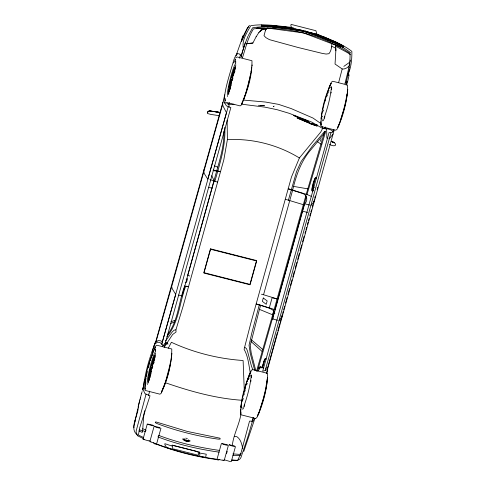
<?xml version="1.0" encoding="UTF-8"?>
<svg xmlns="http://www.w3.org/2000/svg" width="486" height="486" viewBox="0 0 486 486"><rect width="100%" height="100%" fill="white"/><g stroke="black" fill="none" stroke-linecap="round" stroke-linejoin="round"><path stroke-width="0.73" d="M152.148 367.137L152.167 366.73M138.297 406.065C139.026 414.497 128.34 428.251 137.514 435.116M150.939 374.184L151.359 370.581L151.511 371.073M231.117 85.894L231.543 82.298L231.688 82.784M150.168 377.519L150.441 373.035L149.123 380.574M230.352 89.236L230.625 84.746L229.398 91.575M171.923 353.255C170.501 366.541 167.664 380.21 161.455 392.117L165.355 382.312M240.546 409.583L240.989 413.489L240.862 412.802M252.094 65.847L252.106 64.966M224.787 127.314C225.832 146.092 219.678 164.025 214.727 181.861M223.882 131.062C224.356 144.67 220.462 157.78 216.762 170.72L187.639 275.434L189.759 275.987M150.059 372.404C150.277 374.506 151.219 367.604 150.119 372.598M150.466 371.328L150.557 370.8L150.283 371.462M150.599 368.904L150.684 368.37L150.247 370.174M150.812 368.364L150.198 370.575L150.587 368.443M151.255 369.293L151.17 369.822L151.62 368.643M151.468 365.369C151.432 367.015 152.44 361.687 151.517 364.95M151.602 368.224C150.32 373.096 152.877 365.642 151.48 368.358M151.668 368.218L151.76 367.689L151.304 368.874M152.13 364.95C152.173 366.966 153.248 361.681 152.355 364.008M152.628 363.346L152.446 364.33M230.236 84.114L230.151 84.643L230.425 83.981M230.37 81.691L230.279 82.219L230.729 81.041M230.558 83.495L230.741 82.511C229.137 88.525 231.84 80.524 230.461 83.179M230.522 81.302C230.06 84.892 231.883 76.539 230.297 81.885M231.877 76.004L231.561 77.614L231.834 76.946M231.439 81.01C231.658 83.112 232.6 76.217 231.5 81.205M231.646 77.086C231.792 79.461 232.922 71.916 231.64 77.329M232.083 78.902L231.761 80.384M232.15 75.482L231.828 77.092M232.308 76.66L232.223 77.195L232.673 76.01M232.721 75.591L232.812 75.057L232.533 75.725M138.996 430.954L142.246 432.431C143.498 425.323 142.963 417.766 144.676 410.664M311.022 123.881L317.072 125.831L311.01 123.9M317.085 125.576L310.985 123.942L316.647 125.977L317.085 125.576L311.155 123.456L317.206 125.376M348.972 66.211L346.755 67.931L344.027 69L342.193 68.969L335.042 64.043L335.954 49.013L335.31 44.372M183.234 438.791A3.238 1.652 18.1 0 0 184.261 439.836A3.396 1.731 18.1 0 0 186.345 440.82L186.217 441.385M232.284 445.717C233.371 434.927 239.069 425.128 240.916 414.382M350.199 62.208L350.388 60.051M224.72 94.855L222.066 106.489L171.643 286.716L156.14 341.251L153.552 347.077M265.812 368.309L266.911 367.805L267.634 368.424L267.294 371.012L266.346 373.005M145.357 383.454L145.569 381.467M171.321 357.271L171.528 355.29M251.499 68.988L251.712 67.001M240.643 411.077L240.789 409.753M240.995 407.766L241.208 405.78M251.25 375.453C250.223 386.054 247.386 396.424 243.844 406.448M267.239 378.94L265.642 388.891M320.967 121.47L321.173 125.2L321.046 124.519M321.252 118.821L321.392 117.497M331.434 87.17C330.407 97.771 327.57 108.141 324.028 118.159M347.277 91.982L347.49 89.995M232.344 78.708L232.302 79.011M148.424 383.004L149.888 373.345L148.066 381.978M228.602 94.721L230.066 85.062L228.25 93.695M144.488 379.639L143.71 385.434L142.477 390.173M250.891 381.364L251.013 380.526M331.075 93.075L331.197 92.237M188.738 439.715L188.653 440.231A1.312 0.668 18.1 0 1 188.489 440.474A1.069 0.547 18.1 0 1 188.082 440.504L184.753 439.66A1.069 0.547 18.1 0 1 184.358 439.423A1.312 0.668 18.1 0 1 184.237 439.107L184.218 438.566M349.173 68.344L349.404 66.983M349.628 65.616L349.975 63.575M227.132 120.139L227.387 139.652L223.815 159.833L183.04 306.441L175.914 329.842L176.047 331.993L172.621 334.514L164.116 347.411M274.863 313.385L273.563 310.56L269.712 308.276L256.158 303.969L260.642 305.208L259.445 309.369L272.67 314.825L306.247 194.206L324.691 131.366L325.754 131.202L306.994 194.509L288.198 188.775L301.247 193.045C306.453 193.823 308.835 199.989 304.679 203.798L272.64 318.992L277.549 320.238M146.055 377.993L144.67 387.846L145.028 390.392L159.943 394.182L161.206 393.289C167.008 379.372 171.88 364.154 171.789 349.009L156.875 345.218L155.611 346.111C149.913 359.525 144.281 374.408 145.35 389.171L145.199 388.478M146.322 376.577L146.59 375.162M169.869 365.308L170.556 361.62M250.047 77.025L250.74 73.337M251.019 71.861L251.432 69.65M251.736 68.866L248.176 85.475L243.365 100.809M240.898 406.563L242.228 399.474M242.034 401.357L242.314 399.881M321.082 118.28L322.412 111.191M345.825 100.602L347.071 93.968M241.548 40.684L242.022 38.23L243.286 35.429L242.636 38.03M150.508 369.354L150.672 368.71M151.395 365.563L151.559 364.919M150.374 371.778L150.405 371.134M151.79 364.749L151.814 364.099M151.182 369.488L151.346 368.844M152.215 364.494L152.039 365.478L152.312 364.81M152.161 365.199L152.653 363.407M151.577 368.674L151.741 368.03M230.164 84.309L230.467 83.033M231.968 76.46L231.998 75.816M230.722 82.851L230.419 84.121M231.53 80.555L231.348 81.539L231.628 80.87M232.235 76.855L232.539 75.579M232.63 76.041L232.794 75.397M133.966 426.022L137.763 408.75M348.65 75.5L348.93 74.158M138.085 407.317L139.682 400.883M349.355 69.255L346.038 82.699L344.914 83.829C347.277 73.848 350.54 63.757 350.017 53.387C321.939 34.755 287.068 25.91 253.504 28.85C247.933 37.622 245.606 47.98 242.453 57.779L241.123 56.024L245.23 42.78M346.147 85.19L347.618 81.684L349.057 75.3M347.97 73.829L347.654 75.209C351.208 67.858 351.979 59.45 351.852 51.388C341.427 43.218 328.5 39.032 316.471 33.826M143.224 438.19L143.425 437.436L138.443 435.128L139.543 428.275L150.004 395.786L145.041 393.684L143.194 389.9C144.609 374.147 149.135 358.668 154.846 343.96L157.689 342.095L160.301 342.709L161.735 344.246L228.232 106.598L226.403 105.82L224.149 102.048C224.526 89.825 228.639 78.082 231.907 66.4C233.566 62.147 233.79 56.741 237.611 53.715L239.234 53.812L241.123 56.024M146.723 374.451L147.422 371.517M148.303 367.847L149.84 362.113M169.699 366.007L165.58 381.662M249.883 77.717L245.764 93.379M242.532 398.034L246.694 382.184M244.081 392.159L245.624 386.431M322.716 109.745L324.472 102.406M263.679 397.262L265.502 389.626M343.863 108.979L345.686 101.343M250.345 373.181C248.796 365.144 248.212 356.487 244.087 349.288L250.685 323.64L291.46 177.032L299.394 157.962L320.778 131.985L322.607 128.462L322.218 126.682M151.626 368.145L151.899 367.185M342.193 68.969L338.614 82.663M138.455 405.354L140.12 398.933M140.49 397.505L141.602 393.229M142.532 389.663L143.406 386.601M140.059 399.456L140.612 397.311M141.548 393.745L142.1 391.601M259.305 304.825L251.724 333.353L249.045 345.315L250.308 353.608L254.719 370.314M259.445 309.369L250.229 345.491L251.207 353.018L255.472 369.366L256.165 370.697M134.707 422.364L135.436 419.661M330.966 132.721L329.065 132.563L262.695 371.231L265.198 370.551L330.966 132.721L332.072 132.69L334.192 130.023L267.44 369.548M184.723 285.908C178.654 301.879 178.362 320.705 167.524 334.568M148.473 395.574L149.67 391.181M150.417 368.892L150.095 370.508L150.374 369.84M151.814 364.293C150.532 369.172 153.09 361.718 151.693 364.433M150.368 369.986L150.551 369.324M150.289 371.322L149.967 372.932L150.241 372.264M152.179 364.524L152.361 363.868M230.419 81.265L230.868 80.087L230.358 81.94M150.235 372.41L150.417 371.747M152.306 364.956L152.489 364.3M231.804 76.697L231.992 76.01M150.83 372.124L150.964 371.638M231.488 80.585L231.67 79.929M231.622 81.016L231.804 80.354M262.252 366.742L264.67 359.033L265.866 358.474L266.158 359.197M262.422 366.869L264.141 360.885L264.742 359.44L265.629 359.014L264.888 359.288L262.61 367.574M312.565 190.627L313.585 186.903L313.051 186.466L315.274 178.386L316.028 178.052L315.08 178.459L314.466 179.899L312.164 188.343L312.03 190.287L312.814 190.682L313.227 190.257M267.579 368.024L277.433 332.327M277.834 330.869L279.845 323.579M280.246 322.127L282.257 314.837L282.087 316.848L278.952 320.596M155.733 341.719L222.254 104.557M211.75 175.628L214.101 180.774L182.062 295.962L178.556 295.069M143.066 439.131L147.27 424.005M150.004 441.021L154.214 425.894M267.47 28.194L265.727 29.446L264.007 35.636L265.957 37.671L269.42 39.639L297.918 47.446L322.461 53.448L326.106 54.049L328.961 53.691C331.173 50.969 331.865 47.014 331.792 43.521M156.741 443.39L160.951 428.269M288.301 200.566L296.539 171.607L301.199 161.419L312.498 145.879L324.691 131.366M217.193 458.663L221.397 443.542M261.456 294.218L263.552 294.741L292.681 190.02C296.187 175.112 301.223 160.423 311.672 148.844L324.308 133.504M228.396 445.389L224.186 460.509L220.468 459.896M226.604 453.462L227.205 451.3M269.208 308.239L272.117 297.766L277.123 298.926L263.552 294.741M231.269 461.651L235.473 446.525M267.598 307.31L274.955 309.697L306.38 196.696M241.475 104.162L264.827 107.133L277.178 109.715L289.255 113.341L311.842 122.15L322.607 128.462L327.892 128.899L331.318 130.072L332.849 131.578L333.402 129.586M282.664 313.379L283.271 311.192M283.678 309.734L284.693 306.089M285.507 303.173L287.129 297.341M287.937 294.425L289.559 288.593M290.373 285.677L291.995 279.845M292.803 276.929L294.425 271.097M295.239 268.181L296.861 262.349M297.669 259.433L299.291 253.595M300.105 250.679L301.727 244.847M302.535 241.931L304.157 236.099M304.971 233.183L305.579 230.996M305.986 229.538L306.593 227.351M307.401 224.435L308.015 222.248M308.416 220.79L309.029 218.603M309.837 215.687L310.445 213.5M310.852 212.042L311.459 209.855M312.273 206.939L312.881 204.752M313.282 203.294L313.895 201.107M314.703 198.185L315.311 195.992M317.139 189.406L317.753 187.213M241.378 55.896L242.69 51.182M146.055 394.14L136.153 431.021L136.226 432.619L136.87 433.87M257.44 371.316L274.335 311.872M150.241 360.697L153.637 350.303M232.077 79.996L231.962 80.378M151.893 368.285L151.784 368.661M324.648 101.671L329.459 86.338L331.434 82.14L332.697 81.247L347.605 85.038C348.079 98.731 343.11 112.199 338.997 125.127M324.763 101.793L325.389 99.606M326.221 96.684L326.853 94.497M246.044 384.973L246.669 382.786M256.511 371.365L273.818 310.809M343.699 109.672L340.048 121.585M263.515 397.955L259.864 409.868M243.765 451.458L254.956 418.318L253.157 421.174L252.459 421.198L247.836 436.963L240.892 457.654L239.92 458.984L237.435 460.528M251.93 421.812L253.188 417.559M252.38 421.392L253.431 417.857M242.879 50.508L243.255 49.311M239.428 58.211L240.564 54.669M245.211 43.345L243.443 48.709C241.493 40.374 246.924 32.623 250.77 25.691C264.214 23.522 277.925 26.123 291.351 27.331M236.239 55.1C239.956 44.937 243 34.081 249.488 25.296M172.166 445.152L171.868 446.014L164.875 443.675L164.882 444.739L166.601 447.466L172.415 449.398L172.779 447.934L172.166 445.152L199.296 452.047L199.91 454.835L199.546 456.293L205.602 457.381L206.283 454.203L198.999 452.916L199.296 452.047M151.237 357.739L152.817 353.201M245.533 94.023L241.639 103.834M308.598 121.737L293.429 115.395L308.598 121.737L308.707 121.409L303.185 119.125M311.326 123.869L314.041 124.586M311.453 123.493L317.212 125.194M297.669 118.244L311.429 124.003L311.556 123.675L306.022 121.427M328.415 89.88L331.179 83.313C324.709 96.52 320.784 111.725 320.851 126.421L335.759 130.212L337.029 129.325C342.995 116.822 346.53 103.062 347.776 89.29M316.726 125.09L316.659 125.746L317.735 125.771L317.571 125.254L316.726 125.09L316.659 125.746M316.714 125.303L317.571 125.254M246.894 381.48L249.275 374.621L251.25 370.423L252.513 369.536L267.428 373.327C267.895 387.014 262.932 400.482 258.819 413.416M246.876 382.057L251.001 371.602M339.599 122.885L337.588 127.49M259.415 411.168L257.404 415.773M235.4 66.989L233.165 74.194L235.601 68.295M155.222 355.278L152.981 362.483L155.417 356.584M320.468 141.274L321.161 138.814M241.554 41.541L247.058 29.081M232.496 76.527L232.302 76.91M231.664 80.069L231.937 79.406M151.65 365.235L151.456 365.618M151.444 369.16L151.243 369.542M245.436 42.677L247.988 36.225M324.636 117.339L324.921 116.652M244.452 405.628L244.737 404.935M228.936 87.237L231.172 77.973M148.752 375.526L150.034 371.401L148.163 380.338M162.409 346.579L163.266 344.562M258.339 370.97L259.816 367.884L258.169 368.017L261.918 367.677M204.053 169.547L203.519 170.762L204.381 173.751L207.789 179.164L226.47 112.673L223.038 106.088L222.442 103.172L222.831 102.485M331.446 46.948L331.762 46.237L335.589 48.138L335.844 50.799M266.589 373.746L267.136 372.507L267.209 369.943L266.395 369.682L265.198 370.551M232.369 78.337L232.618 77.784M232.338 78.598L232.539 78.143M152.191 366.626L152.434 366.073M152.154 366.887L152.361 366.432M308.707 121.409L308.574 121.767M234.932 71.102L233.013 76.144L233.511 75.184M154.748 359.391L152.835 364.427L154.208 362.471M233.675 62.967L235.54 59L235.103 59.505M153.491 351.25L155.362 347.283L154.469 348.608M250.15 372.938C244.652 386.048 240.357 400.434 240.667 414.71L255.581 418.501L256.845 417.608C262.817 405.111 266.346 391.352 267.592 377.579M265.392 30.156L265.727 29.446L266.413 29.47M242.611 38.601L242.806 38.194M248.303 35.569L252.605 27.811C269.584 24.956 286.934 28.571 303.683 31.396L304.364 31.572C320.292 37.058 337.175 42.094 350.564 52.713M168.356 348.152L171.376 342.272C193.78 352.684 218.469 358.838 243.109 360.509L244.27 390.185M229.72 84.072L230.212 83.112L228.347 92.054M232.976 77.869L232.484 79.911M152.792 366.152L152.3 368.2M256.195 36.602L252.829 43.139L246.293 43.849M242.052 103.318L242.484 102.497M337.715 127.642L338.171 126.822M257.537 415.925L257.987 415.111M311.18 123.42L311.49 123.389M311.429 124.003L297.013 117.904M324.381 128.79L325.505 126.974M235.923 55.398L237.034 53.612M256.134 36.796L258.947 32.392M272.64 318.992L273.241 318.093M261.425 29.282L259.901 31.487L261.571 30.102L265.253 28.303L256.875 28.194M165.459 341.032L172.281 331.895L174.128 330.164L175.914 329.842M333.062 134.063L329.326 138.826M166.941 336.567C179.042 322.552 179.346 302.766 185.731 286.114L187.104 286.357M247.07 28.467L248.516 26.827M258.886 32.586L261.632 29.907L265.313 28.109L256.936 28M229.732 102.607L228.019 104.411L233.997 104.253M313.251 190.694L312.753 191.211L311.812 190.725C312.061 186.253 313.245 181.448 315.463 177.578L316.271 177.512L316.544 178.234M226.762 103.5L228.013 103.804L229.021 105.183L228.997 107.212M310.991 205.408L314.126 201.654L314.296 199.649M349.483 62.402L343.851 66.363M235.795 57.822L237.059 56.935L251.967 60.726C252.222 75.913 247.544 91.18 241.39 105.006L240.12 105.899L225.212 102.109M186.132 279.353L187.517 278.727L186.575 282.099L185.19 282.724M170.386 323.573L174.328 322.018M241.117 453.669L239.252 454.392L232.976 453.869M170.884 321.787L174.826 320.365M240.509 455.078L238.626 455.637L232.891 455.218M231.591 460.655L232.101 459.987L237.624 460.345L240.71 453.997L249.549 421.095L252.459 421.198M165.489 342.733L166.953 342.484L168.041 344.112L165.204 343.061M273.254 106.525L274.159 106.118M143.589 439.271L144.19 439.277M252.89 42.944L246.347 43.655M187.134 441.488L187.031 441.434A1.731 0.401 8.7 0 0 186.806 441.397L186.454 441.361M227.387 139.652C252.495 138.279 277.968 144.822 299.394 157.962M322.607 128.462L325.14 128.201L326.659 129.671L326.878 138.206L328.099 138.516M218.809 115.632L210.93 114.423L207.498 113.517L207.346 112.946L207.546 112.108L209.18 110.851L218.852 112.266M261.681 25.242L271.231 25.594L271.182 25.26M261.711 25.418C264.36 26.208 269.25 24.452 271.31 26.141L261.766 25.782M261.79 25.958L268.892 26.104L271.334 26.317L271.388 26.675L261.845 26.311M261.869 26.493L271.437 27.028M262.859 29.336L265.727 29.446M231.725 460.218L236.725 460.485M258.485 105.322L264.457 105.711L260.721 105.505M242.502 400.3C216.343 398.599 190.852 391.516 166.163 382.998M150.532 441.616L150.927 441.653M234.483 436.489L236.882 436.677C240.819 439.283 241.84 444.344 242.751 448.675M243.279 100.061L265.465 102.042L278.581 104.369L291.193 108.585L312.923 118.013L320.936 123.572M213.05 170.622L220.553 171.576L213.275 170.07M184.303 286.181L188.513 286.764M306.994 194.509L311.186 196.308M274.955 309.697L275.653 309.782M187.074 441.482L186.405 441.391M219.065 112.333L209.338 110.857L207.619 112.108L209.363 110.826L219.034 112.351L217.485 112.138M266.96 27.994L303.616 32.951L340.814 47.124M230.686 461.682L224.271 459.805M263.807 368.024L259.797 367.44L259.937 366.626L260.368 366.231L261.978 367.477M219.131 452.138C198.227 449.234 177.59 444.392 157.841 436.89M307.82 188.86L293.69 186.411M219.21 450.382C198.567 447.442 178.174 442.728 158.636 435.371M149.451 372.665L150.988 366.262M293.872 28.133L283.909 26.858L283.867 26.523M301.399 30.089L294.923 28.862L294.874 28.498M303.58 30.679L294.947 29.045L295.002 29.403L303.635 31.037M185.713 438.135L187.347 438.548M148.643 440.911L143.054 439.223M217.637 182.05L213.852 181.187M209.891 179.699L214.101 180.774M304.679 203.798L309.588 205.049M208.537 187.274L212.048 188.161M302.62 211.191L307.535 212.443M173.052 445.443L197.887 451.755L198.561 454.343L198.306 455.267L173.478 448.949M152.786 442.685L149.791 441.598M285.282 199.248L303.337 204.679M232.01 74.953L231.688 76.958L233.778 69.474M151.826 363.236L151.504 365.247L153.6 357.763M260.642 305.208L266.893 307.097M314.035 33.303L322.747 36.736L322.698 36.395M310.439 32.319L312.522 32.987L312.577 33.352L304.929 30.891M329.52 144.397C335.668 147.975 338.669 143.826 331.567 141.56L334.253 142.647L331.27 141.402M217.758 167.105L214.441 165.872M234.574 67.42L232.606 74.51L235.892 64.911M154.39 355.709L152.422 362.793L155.714 353.194M228.183 106.586L230.844 107.588L164.45 346.251L161.686 344.234L175.701 294.346L172.342 288.945L171.479 285.956M273.673 106.519L273.314 106.446L273.752 106.689M222.922 459.956L223.353 460.133M303.27 120.273L304.673 120.795M142.659 430.523L145.387 431.732M139.506 429.745L142.684 431.149M142.744 428.731L146.152 430.244M143.413 438.572L137.514 435.754L136.457 433.585M148.965 440.595L150.186 441.179M164.42 343.766L166.012 344.586L164.857 343.942M342.879 45.884L334.362 41.322M342.903 46.067L334.435 41.839L342.958 46.425M342.982 46.601L334.514 42.385L343.037 46.96M343.067 47.136L334.617 43.096M335.723 46.225L347.636 52.737L350.345 54.663M317.407 141.736L321.143 144.208M251.444 339.842L262.762 349.489M251.037 341.524L262.179 351.53M244.889 347.381L246.451 348.553L247.465 351.014L251.341 365.758L252.86 369.925M162.367 342.01L160.823 340.832L158.108 340.577L155.162 342.502L152.27 351.19L152.355 353.346M225.048 103.178L224.259 102.552M313.051 186.466L314.296 187.566M346.038 82.699L345.71 82.42L347.229 81.271L347.618 81.684M235.844 62.001L235.449 60.738L235.746 62.84M155.66 350.291L155.265 349.021L155.569 351.123M222.758 104.32L222.442 103.172M316.605 33.291L315.924 30.709L291.096 24.397L290.841 25.321L291.515 27.902M332.758 131.22L332.849 131.578M225.383 100.195L225.534 100.888L225.188 98.476M342.83 45.55L343.092 47.312M261.632 24.908L261.893 26.669M333.706 42.695L323.87 38.552M272.439 27.119L283.125 28.194M333.451 40.927L333.499 41.261L323.615 36.772M322.953 38.175L316.003 35.144L313.64 34.555M284.122 28.297L291.582 28.935L294.079 29.579M272.178 25.345L272.227 25.685L282.919 26.754L282.87 26.414M312.705 34.251L304.364 31.572M303.683 31.396L295.051 29.761M317.48 125.534L317.51 125.917M133.936 426.611L133.96 427.644M346.84 81.533L346.84 83.598M190.208 440.869A3.754 1.914 18.1 0 1 188.854 441.416A3.924 1.999 18.1 0 1 186.32 441.252A3.924 1.999 18.1 0 1 183.848 440.146A3.754 1.914 18.1 0 1 182.608 438.937M189.619 440.419A3.238 1.652 18.1 0 1 188.489 440.911A3.396 1.731 18.1 0 1 186.345 440.82M301.12 118.62A5.334 2.989 19.1 0 1 300.05 118.384M307.553 121.312A5.334 2.989 19.1 0 1 303.58 119.653M227.618 96.52A17.368 1.932 -75.7 0 1 227.436 96.155M227.345 95.469A17.368 1.932 -75.7 0 1 229.647 81.223A17.368 1.932 -75.7 0 1 234.592 65.318M234.86 64.747A17.368 1.932 -75.7 0 1 235.765 63.216M331.385 86.708A17.769 1.974 -75.7 0 1 331.634 89.418M324.527 117.983A17.769 1.974 -75.7 0 1 324.247 118.639M323.974 119.222A17.769 1.974 -75.7 0 1 323.719 119.732M323.476 120.164A17.769 1.974 -75.7 0 1 323.044 120.783M322.315 120.893A17.769 1.974 -75.7 0 1 322.169 120.352M322.121 119.495A17.769 1.974 -75.7 0 1 322.133 118.949M322.303 116.883A17.769 1.974 -75.7 0 1 322.4 116.063M323.226 111.166A17.769 1.974 -75.7 0 1 323.445 110.055M327.048 96.058A17.769 1.974 -75.7 0 1 327.382 95.007M328.038 93.039A17.769 1.974 -75.7 0 1 328.36 92.127M328.67 91.277A17.769 1.974 -75.7 0 1 328.973 90.487M330.322 87.583A17.769 1.974 -75.7 0 1 330.547 87.231M147.337 384.663A17.368 1.932 -75.7 0 1 147.252 384.438M147.161 383.752A17.368 1.932 -75.7 0 1 149.463 369.506A17.368 1.932 -75.7 0 1 154.414 353.601M154.676 353.03A17.368 1.932 -75.7 0 1 155.587 351.506M251.074 374.931A17.769 1.974 -75.7 0 1 251.45 377.707M244.349 406.266A17.769 1.974 -75.7 0 1 244.063 406.922M243.79 407.505A17.769 1.974 -75.7 0 1 243.535 408.015M243.298 408.447A17.769 1.974 -75.7 0 1 242.866 409.072M242.131 409.176A17.769 1.974 -75.7 0 1 241.992 408.641M241.937 407.778A17.769 1.974 -75.7 0 1 241.949 407.232M243.043 399.449A17.769 1.974 -75.7 0 1 243.267 398.344M244.027 394.863A17.769 1.974 -75.7 0 1 244.312 393.672M244.908 391.266A17.769 1.974 -75.7 0 1 245.223 390.07M246.864 384.347A17.769 1.974 -75.7 0 1 247.198 383.296M248.486 379.566A17.769 1.974 -75.7 0 1 249.087 378.053M249.901 376.304A17.769 1.974 -75.7 0 1 250.363 375.52M155.326 422.225L155.307 422.656L157.021 423.579C176.789 431.009 197.316 436.215 218.232 439.144L220.109 439.131L220.201 438.718L219.86 438.165L187.402 431.459L155.885 421.897L155.326 422.225M232.338 76.91C232.557 77.997 233.517 72.062 232.338 76.91M147.799 424.15C154.742 427.158 156.036 425.201 147.799 424.15M154.536 426.52C161.48 429.533 162.774 427.571 154.536 426.52M210.456 248.832L203.834 272.64L249.938 284.365L256.559 260.551L210.456 248.832M210.572 249.257L203.95 273.071L250.053 284.79L256.675 260.982L210.572 249.257M263.284 297.991L262.349 301.363L266.231 304.321L267.172 300.943L263.284 297.991M219.891 459.586L218.311 460.035L215.723 459.398C195.894 456.676 176.461 451.749 157.743 444.66L154.487 443.809L153.23 442.637L154.074 443.038C174.972 451.136 196.727 456.652 218.949 459.537L219.891 459.586M222.078 443.639C226.306 446.027 232.399 445.449 222.078 443.639M229.155 444.781C233.383 447.163 239.477 446.591 229.155 444.781M276.51 26.238L272.251 25.867L272.306 26.226L282.998 27.295L282.943 26.937L276.51 26.238M276.589 26.779L272.33 26.408L272.385 26.76L283.077 27.836L283.022 27.477L276.589 26.779M291.43 27.848L283.939 27.04L283.958 27.398L293.951 28.68L293.902 28.316L291.43 27.848M291.509 28.395L284.018 27.587L284.067 27.945L294.03 29.221L293.981 28.862L291.509 28.395M322.856 37.294L322.771 36.912L313.464 33.291L313.513 33.656L322.856 37.294M312.601 33.534L304.26 30.855L304.315 31.213L312.656 33.892L312.601 33.534M315.93 34.603L313.543 33.838L313.592 34.196L322.904 37.817L315.93 34.603M329.642 39.743L323.688 37.294L323.743 37.659L333.578 41.802L329.642 39.743M329.721 40.289L323.767 37.835L333.657 42.343L329.721 40.289M334.24 142.647L333.056 142.1L334.24 142.647"/></g></svg>
